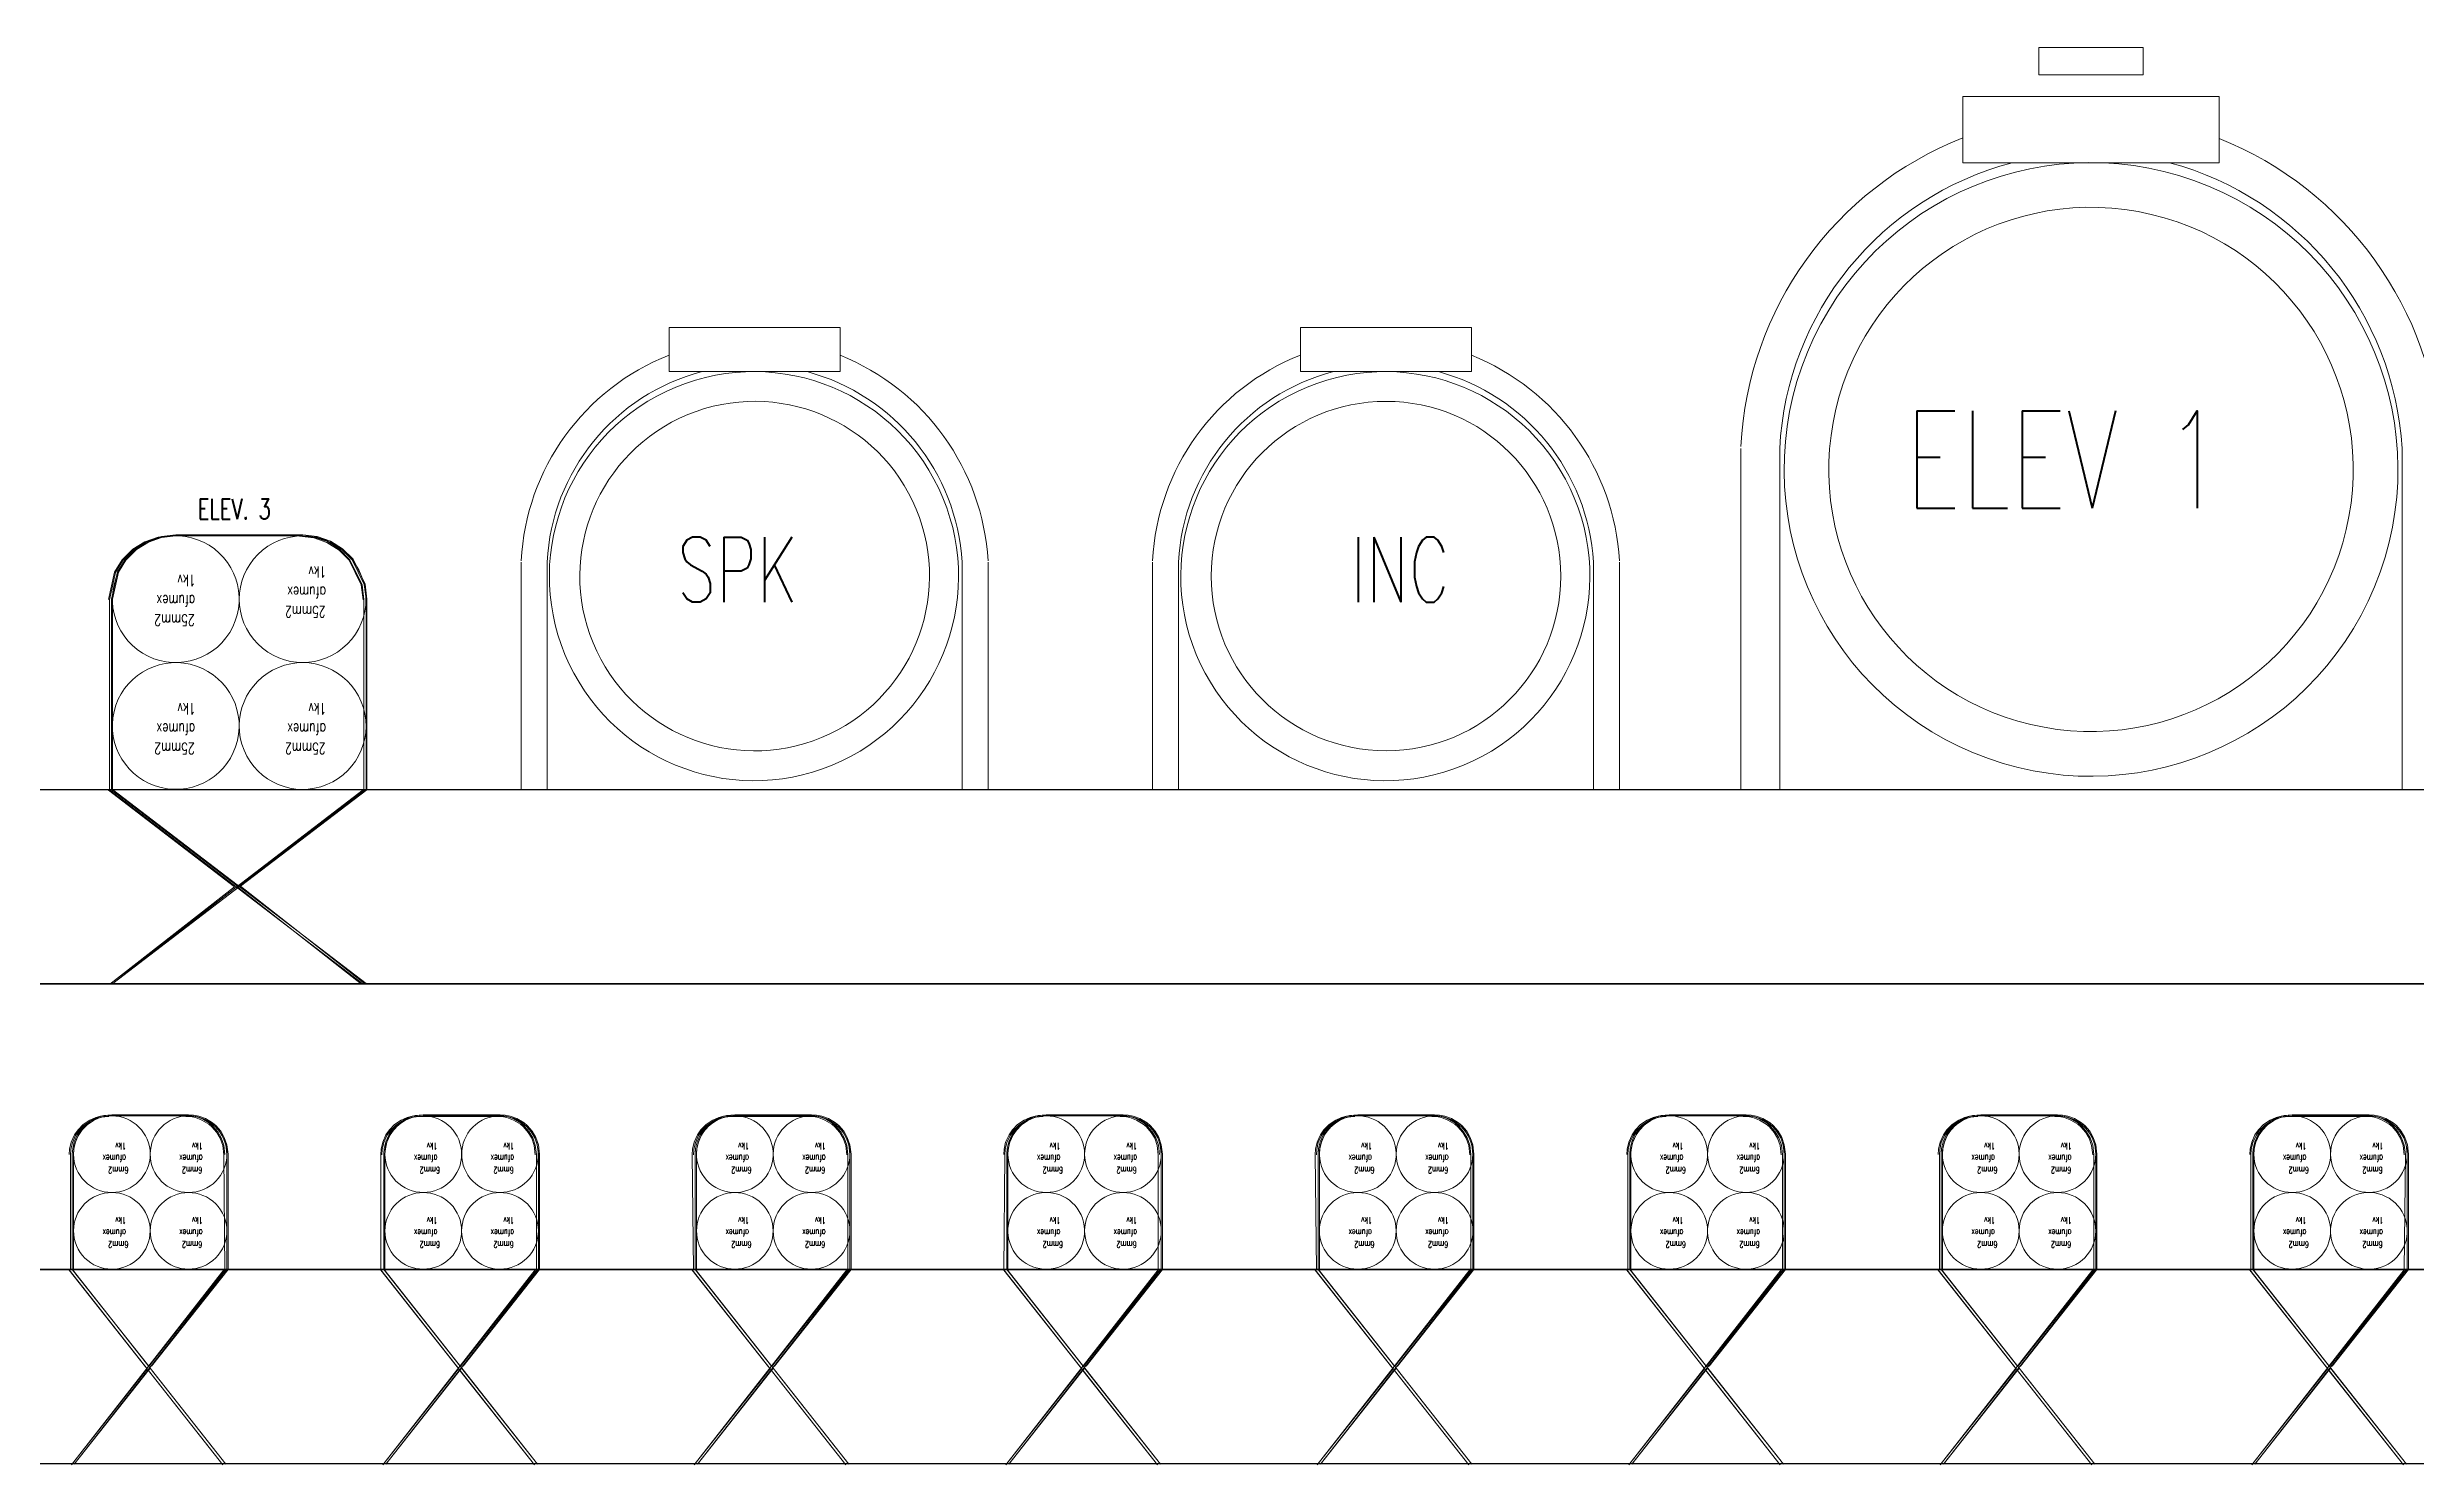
# Model space of a CAD drawing. Extents: x -14.2 to 52.3, y 2.5 to 90.9.
# Drawn here: x 12.1324 to 12.364, y 17.8037 to 17.9424 of the extents above; entities that cross this region are included whole.
import ezdxf

# ---------------------------------------------------------------- set-up
doc = ezdxf.new("R2010")
doc.units = 0
doc.layers.add('limpo_PINI-PSG-PE-0102-LAZ-R00$0$0-1', color=7, linetype='Continuous', lineweight=5)
doc.layers.add('limpo_PINI-PSG-PE-0102-LAZ-R00$0$PNIN-HID-PL-0009-LAZ-R00_dwg', color=8, linetype='Continuous', lineweight=5)
doc.layers.add('limpo_PINI-PSG-PE-0102-LAZ-R00$0$0-8', color=7, linetype='Continuous', lineweight=5, true_color=0x999999)
doc.layers.add('limpo_PINI-PSG-PE-0102-LAZ-R00$0$XR_ARQT', color=7, linetype='Continuous')
doc.layers.add('XR_ARQT', color=7, linetype='Continuous')
doc.styles.add('limpo_PINI-PSG-PE-0102-LAZ-R00$0$RomanS_3', font='romans__.ttf', dxfattribs={"width": 0.7, "height": 0.006347})
doc.styles.add('limpo_PINI-PSG-PE-0102-LAZ-R00$0$RomanS_4', font='romans__.ttf', dxfattribs={"width": 0.7, "height": 0.00952})
doc.styles.add('limpo_PINI-PSG-PE-0102-LAZ-R00$0$RomanS_5', font='romans__.ttf', dxfattribs={"width": 0.7, "height": 0.000663717})
doc.styles.add('limpo_PINI-PSG-PE-0102-LAZ-R00$0$RomanS_6', font='romans__.ttf', dxfattribs={"width": 0.7, "height": 0.002})
doc.styles.add('limpo_PINI-PSG-PE-0102-LAZ-R00$0$RomanS_8', font='romans__.ttf', dxfattribs={"width": 0.7, "height": 0.001097})

# ---------------------------------------------------------------- blocks, each defined once
blk = doc.blocks.new('limpo_PINI-PSG-PE-0102-LAZ-R00$0$LAZ GERAL - PNE_dwg-25011385-009 - PRE - PAV_ LAZER - GERAL')
at = {"layer": 'limpo_PINI-PSG-PE-0102-LAZ-R00$0$0-8'}
for p, q in [((-9.32921, -6.92731), (-9.32921, -6.96066)), ((-9.3254, -6.92731), (-9.3254, -6.96066)), ((-9.26455, -6.92731), (-9.26455, -6.96066)), ((-9.44845, -6.93843), (-9.44845, -6.96066)), ((-9.44591, -6.93843), (-9.44591, -6.96066)), ((-9.40534, -6.93843), (-9.40534, -6.96066)), ((-9.4028, -6.93843), (-9.4028, -6.96066)), ((-9.38673, -6.93843), (-9.38673, -6.96066)), ((-9.38419, -6.93843), (-9.38419, -6.96066)), ((-9.34361, -6.93843), (-9.34361, -6.96066)), ((-9.34108, -6.93843), (-9.34108, -6.96066)), ((-8.78, -6.96066), (-9.8293, -6.96066)), ((-8.78, -7.00759), (-9.8293, -7.00759))]:
    blk.add_line(p, q, dxfattribs=at)
at = {"layer": 'limpo_PINI-PSG-PE-0102-LAZ-R00$0$0-8', "flags": 128}
for points in [[(-9.30009, -6.89078), (-9.28986, -6.89078), (-9.28986, -6.88809), (-9.30009, -6.88809)], [(-9.43398, -6.91549), (-9.41728, -6.91549), (-9.41728, -6.9198), (-9.43398, -6.9198)], [(-9.37225, -6.91549), (-9.35555, -6.91549), (-9.35555, -6.9198), (-9.37225, -6.9198)]]:
    blk.add_lwpolyline(points, close=True, dxfattribs=at)
for points in [[(-9.3075, -6.89291), (-9.28245, -6.89291), (-9.28245, -6.89937), (-9.3075, -6.89937), (-9.3075, -6.89291)], [(-9.46377, -6.97966), (-9.47591, -6.97014), (-9.46354, -6.9607), (-9.46354, -6.94205), (-9.46371, -6.9406), (-9.4649, -6.93815), (-9.46592, -6.93713), (-9.46711, -6.93639), (-9.46842, -6.93593), (-9.46982, -6.93577), (-9.48223, -6.93577), (-9.48364, -6.93593), (-9.48495, -6.93639), (-9.48612, -6.93712), (-9.48717, -6.93817), (-9.48792, -6.93938), (-9.48851, -6.94205), (-9.48851, -6.9607), (-9.47619, -6.97014), (-9.48838, -6.97966), (-9.46363, -6.96066), (-9.46363, -6.94206), (-9.4638, -6.94062), (-9.46497, -6.9382), (-9.46598, -6.9372), (-9.46715, -6.93647), (-9.46844, -6.93601), (-9.46983, -6.93586), (-9.48223, -6.93586), (-9.48363, -6.93602), (-9.48491, -6.93647), (-9.48607, -6.93719), (-9.4871, -6.93823), (-9.48784, -6.93942), (-9.48843, -6.94206), (-9.48843, -6.96066), (-9.46363, -6.97966)], [(-9.8293, -6.96066), (-9.8293, -6.97966), (-8.78, -6.97966)], [(-9.51351, -6.9592), (-9.51351, -6.96066), (-9.48851, -6.96066), (-9.48851, -6.96009)], [(-9.49223, -7.00759), (-9.49223, -7.00384), (-9.49223, -6.99634), (-9.4922, -6.99582), (-9.49205, -6.99516), (-9.49173, -6.99446), (-9.49141, -6.99399), (-9.49091, -6.99348), (-9.49028, -6.99305), (-9.48972, -6.9928), (-9.48926, -6.99267), (-9.48848, -6.99259), (-9.48098, -6.99259), (-9.4805, -6.99262), (-9.48002, -6.99272), (-9.47938, -6.99295), (-9.4787, -6.99337), (-9.47839, -6.99363), (-9.47793, -6.99417), (-9.47759, -6.99475), (-9.47734, -6.99544), (-9.47723, -6.99634), (-9.47723, -7.00384), (-9.47723, -7.00759), (-9.49215, -7.02666), (-9.48473, -7.01727), (-9.47732, -7.02666), (-9.49235, -7.00759), (-9.50758, -7.00759)], [(-9.48459, -7.01709), (-9.47712, -7.00763), (-9.47712, -7.00384), (-9.47712, -6.99633), (-9.47723, -6.99542), (-9.47749, -6.9947), (-9.47783, -6.9941), (-9.47831, -6.99355), (-9.47863, -6.99328), (-9.47933, -6.99285), (-9.47999, -6.99261), (-9.48049, -6.99251), (-9.48098, -6.99248), (-9.48849, -6.99248), (-9.48928, -6.99256), (-9.48976, -6.99269), (-9.49034, -6.99295), (-9.49099, -6.99339), (-9.4915, -6.99392), (-9.49183, -6.99441), (-9.49215, -6.99513), (-9.49231, -6.9958), (-9.49235, -6.99633), (-9.49235, -7.00384), (-9.49235, -7.00763), (-9.48488, -7.01709)], [(-9.46178, -7.00759), (-9.46178, -7.00384), (-9.46178, -6.99634), (-9.46174, -6.99582), (-9.46159, -6.99516), (-9.46128, -6.99446), (-9.46095, -6.99399), (-9.46046, -6.99348), (-9.45983, -6.99305), (-9.45927, -6.9928), (-9.4588, -6.99267), (-9.45803, -6.99259), (-9.45053, -6.99259), (-9.45005, -6.99262), (-9.44956, -6.99272), (-9.44892, -6.99295), (-9.44824, -6.99337), (-9.44794, -6.99363), (-9.44747, -6.99417), (-9.44713, -6.99475), (-9.44689, -6.99544), (-9.44678, -6.99634), (-9.44678, -7.00384), (-9.44678, -7.00759), (-9.46169, -7.02666), (-9.45428, -7.01727), (-9.44687, -7.02666), (-9.46189, -7.00759), (-9.47712, -7.00759), (-9.47712, -7.00709)], [(-9.45413, -7.01709), (-9.44667, -7.00763), (-9.44667, -7.00384), (-9.44667, -6.99633), (-9.44678, -6.99542), (-9.44703, -6.9947), (-9.44738, -6.9941), (-9.44786, -6.99355), (-9.44817, -6.99328), (-9.44887, -6.99285), (-9.44953, -6.99261), (-9.45003, -6.99251), (-9.45053, -6.99248), (-9.45804, -6.99248), (-9.45883, -6.99256), (-9.4593, -6.99269), (-9.45988, -6.99295), (-9.46053, -6.99339), (-9.46104, -6.99392), (-9.46138, -6.99441), (-9.4617, -6.99513), (-9.46186, -6.9958), (-9.46189, -6.99633), (-9.46189, -7.00384), (-9.46189, -7.00763), (-9.45442, -7.01709)], [(-9.43132, -7.00759), (-9.43132, -7.00384), (-9.43132, -6.99634), (-9.43129, -6.99582), (-9.43113, -6.99516), (-9.43082, -6.99446), (-9.4305, -6.99399), (-9.43, -6.99348), (-9.42937, -6.99305), (-9.42881, -6.9928), (-9.42835, -6.99267), (-9.42757, -6.99259), (-9.42007, -6.99259), (-9.41959, -6.99262), (-9.41911, -6.99272), (-9.41847, -6.99295), (-9.41779, -6.99337), (-9.41748, -6.99363), (-9.41701, -6.99417), (-9.41668, -6.99475), (-9.41643, -6.99544), (-9.41632, -6.99634), (-9.41632, -7.00384), (-9.41632, -7.00759), (-9.43123, -7.02666), (-9.42382, -7.01727), (-9.41641, -7.02666), (-9.43144, -7.00759), (-9.44667, -7.00759), (-9.44667, -7.00709)], [(-9.42368, -7.01709), (-9.41621, -7.00763), (-9.41621, -7.00384), (-9.41621, -6.99633), (-9.41632, -6.99542), (-9.41658, -6.9947), (-9.41692, -6.9941), (-9.4174, -6.99355), (-9.41772, -6.99328), (-9.41842, -6.99285), (-9.41907, -6.99261), (-9.41958, -6.99251), (-9.42007, -6.99248), (-9.42758, -6.99248), (-9.42837, -6.99256), (-9.42885, -6.99269), (-9.42943, -6.99295), (-9.43008, -6.99339), (-9.43059, -6.99392), (-9.43092, -6.99441), (-9.43124, -6.99513), (-9.4314, -6.9958), (-9.43144, -6.99633), (-9.43144, -7.00384), (-9.43144, -7.00763), (-9.42397, -7.01709)], [(-9.40087, -7.00759), (-9.40087, -7.00384), (-9.40087, -6.99634), (-9.40083, -6.99582), (-9.40068, -6.99516), (-9.40037, -6.99446), (-9.40004, -6.99399), (-9.39955, -6.99348), (-9.39892, -6.99305), (-9.39835, -6.9928), (-9.39789, -6.99267), (-9.39712, -6.99259), (-9.38962, -6.99259), (-9.38914, -6.99262), (-9.38865, -6.99272), (-9.38801, -6.99295), (-9.38733, -6.99337), (-9.38703, -6.99363), (-9.38656, -6.99417), (-9.38622, -6.99475), (-9.38598, -6.99544), (-9.38587, -6.99634), (-9.38587, -7.00384), (-9.38587, -7.00759), (-9.40078, -7.02666), (-9.39337, -7.01727), (-9.38596, -7.02666), (-9.40098, -7.00759), (-9.41621, -7.00759), (-9.41621, -7.00709)], [(-9.39322, -7.01709), (-9.38576, -7.00763), (-9.38576, -7.00384), (-9.38576, -6.99633), (-9.38587, -6.99542), (-9.38612, -6.9947), (-9.38647, -6.9941), (-9.38695, -6.99355), (-9.38726, -6.99328), (-9.38796, -6.99285), (-9.38862, -6.99261), (-9.38912, -6.99251), (-9.38961, -6.99248), (-9.39712, -6.99248), (-9.39791, -6.99256), (-9.39839, -6.99269), (-9.39897, -6.99295), (-9.39962, -6.99339), (-9.40013, -6.99392), (-9.40047, -6.99441), (-9.40079, -6.99513), (-9.40095, -6.9958), (-9.40098, -6.99633), (-9.40098, -7.00384), (-9.40098, -7.00763), (-9.39351, -7.01709)], [(-9.37041, -7.00759), (-9.37041, -7.00384), (-9.37041, -6.99634), (-9.37038, -6.99582), (-9.37022, -6.99516), (-9.36991, -6.99446), (-9.36959, -6.99399), (-9.36909, -6.99348), (-9.36846, -6.99305), (-9.3679, -6.9928), (-9.36744, -6.99267), (-9.36666, -6.99259), (-9.35916, -6.99259), (-9.35868, -6.99262), (-9.35819, -6.99272), (-9.35756, -6.99295), (-9.35688, -6.99337), (-9.35657, -6.99363), (-9.3561, -6.99417), (-9.35577, -6.99475), (-9.35552, -6.99544), (-9.35541, -6.99634), (-9.35541, -7.00384), (-9.35541, -7.00759), (-9.37032, -7.02666), (-9.36291, -7.01727), (-9.3555, -7.02666), (-9.37053, -7.00759), (-9.38576, -7.00759), (-9.38576, -7.00709)], [(-9.36277, -7.01709), (-9.3553, -7.00763), (-9.3553, -7.00384), (-9.3553, -6.99633), (-9.35541, -6.99542), (-9.35567, -6.9947), (-9.35601, -6.9941), (-9.35649, -6.99355), (-9.35681, -6.99328), (-9.35751, -6.99285), (-9.35816, -6.99261), (-9.35867, -6.99251), (-9.35916, -6.99248), (-9.36667, -6.99248), (-9.36746, -6.99256), (-9.36794, -6.99269), (-9.36852, -6.99295), (-9.36916, -6.99339), (-9.36967, -6.99392), (-9.37001, -6.99441), (-9.37033, -6.99513), (-9.37049, -6.9958), (-9.37053, -6.99633), (-9.37053, -7.00384), (-9.37053, -7.00763), (-9.36306, -7.01709)], [(-9.33996, -7.00759), (-9.33996, -7.00384), (-9.33996, -6.99634), (-9.33992, -6.99582), (-9.33977, -6.99516), (-9.33946, -6.99446), (-9.33913, -6.99399), (-9.33864, -6.99348), (-9.33801, -6.99305), (-9.33744, -6.9928), (-9.33698, -6.99267), (-9.33621, -6.99259), (-9.32871, -6.99259), (-9.32823, -6.99262), (-9.32774, -6.99272), (-9.3271, -6.99295), (-9.32642, -6.99337), (-9.32612, -6.99363), (-9.32565, -6.99417), (-9.32531, -6.99475), (-9.32507, -6.99544), (-9.32496, -6.99634), (-9.32496, -7.00384), (-9.32496, -7.00759), (-9.33987, -7.02666), (-9.33246, -7.01727), (-9.32505, -7.02666), (-9.34007, -7.00759), (-9.3553, -7.00759), (-9.3553, -7.00709)], [(-9.33231, -7.01709), (-9.32484, -7.00763), (-9.32484, -7.00384), (-9.32484, -6.99633), (-9.32496, -6.99542), (-9.32521, -6.9947), (-9.32556, -6.9941), (-9.32604, -6.99355), (-9.32635, -6.99328), (-9.32705, -6.99285), (-9.32771, -6.99261), (-9.32821, -6.99251), (-9.3287, -6.99248), (-9.33621, -6.99248), (-9.337, -6.99256), (-9.33748, -6.99269), (-9.33806, -6.99295), (-9.33871, -6.99339), (-9.33922, -6.99392), (-9.33956, -6.99441), (-9.33988, -6.99513), (-9.34003, -6.9958), (-9.34007, -6.99633), (-9.34007, -7.00384), (-9.34007, -7.00763), (-9.3326, -7.01709)], [(-9.3095, -7.00759), (-9.3095, -7.00384), (-9.3095, -6.99634), (-9.30947, -6.99582), (-9.30931, -6.99516), (-9.309, -6.99446), (-9.30868, -6.99399), (-9.30818, -6.99348), (-9.30755, -6.99305), (-9.30699, -6.9928), (-9.30653, -6.99267), (-9.30575, -6.99259), (-9.29825, -6.99259), (-9.29777, -6.99262), (-9.29728, -6.99272), (-9.29665, -6.99295), (-9.29596, -6.99337), (-9.29566, -6.99363), (-9.29519, -6.99417), (-9.29486, -6.99475), (-9.29461, -6.99544), (-9.2945, -6.99634), (-9.2945, -7.00384), (-9.2945, -7.00759), (-9.30941, -7.02666), (-9.302, -7.01727), (-9.29459, -7.02666), (-9.30962, -7.00759), (-9.32484, -7.00759), (-9.32484, -7.00709)], [(-9.30186, -7.01709), (-9.29439, -7.00763), (-9.29439, -7.00384), (-9.29439, -6.99633), (-9.2945, -6.99542), (-9.29475, -6.9947), (-9.2951, -6.9941), (-9.29558, -6.99355), (-9.2959, -6.99328), (-9.2966, -6.99285), (-9.29725, -6.99261), (-9.29776, -6.99251), (-9.29825, -6.99248), (-9.30576, -6.99248), (-9.30655, -6.99256), (-9.30703, -6.99269), (-9.30761, -6.99295), (-9.30825, -6.99339), (-9.30876, -6.99392), (-9.3091, -6.99441), (-9.30942, -6.99513), (-9.30958, -6.9958), (-9.30962, -6.99633), (-9.30962, -7.00384), (-9.30962, -7.00763), (-9.30215, -7.01709)], [(-9.27905, -7.00759), (-9.27905, -7.00384), (-9.27905, -6.99634), (-9.27901, -6.99582), (-9.27886, -6.99516), (-9.27854, -6.99446), (-9.27822, -6.99399), (-9.27772, -6.99348), (-9.2771, -6.99305), (-9.27653, -6.9928), (-9.27607, -6.99267), (-9.2753, -6.99259), (-9.2678, -6.99259), (-9.26732, -6.99262), (-9.26683, -6.99272), (-9.26619, -6.99295), (-9.26551, -6.99337), (-9.26521, -6.99363), (-9.26474, -6.99417), (-9.2644, -6.99475), (-9.26416, -6.99544), (-9.26405, -6.99634), (-9.26405, -7.00384), (-9.26405, -7.00759), (-9.27896, -7.02666), (-9.27155, -7.01727), (-9.26414, -7.02666), (-9.27916, -7.00759), (-9.29439, -7.00759), (-9.29439, -7.00709)], [(-9.2714, -7.01709), (-9.26393, -7.00763), (-9.26393, -7.00384), (-9.26393, -6.99633), (-9.26404, -6.99542), (-9.2643, -6.9947), (-9.26465, -6.9941), (-9.26512, -6.99355), (-9.26544, -6.99328), (-9.26614, -6.99285), (-9.2668, -6.99261), (-9.2673, -6.99251), (-9.26779, -6.99248), (-9.2753, -6.99248), (-9.27609, -6.99256), (-9.27657, -6.99269), (-9.27715, -6.99295), (-9.2778, -6.99339), (-9.27831, -6.99392), (-9.27864, -6.99441), (-9.27897, -6.99513), (-9.27912, -6.9958), (-9.27916, -6.99633), (-9.27916, -7.00384), (-9.27916, -7.00763), (-9.27169, -7.01709)], [(-9.24871, -7.00759), (-9.26393, -7.00759), (-9.26393, -7.00709)], [(-9.8293, -7.00759), (-9.8293, -7.02659), (-8.78, -7.02659)]]:
    blk.add_lwpolyline(points, dxfattribs=at)
at = {"layer": 'limpo_PINI-PSG-PE-0102-LAZ-R00$0$0-8'}
for centre in [(-9.35916, -7.00384), (-9.33621, -7.00384)]:
    blk.add_circle(centre, 0.00375, dxfattribs=at)
for centre, major_axis, ratio in [((-9.29497, -6.92937), (0.01148, 0.02772), 1), ((-9.29497, -6.92937), (0.00589, 0.02495), 1), ((-9.4257, -6.93981), (-0.00765, 0.01848), 1), ((-9.36397, -6.93981), (0.01848, 0.00765), 1), ((-9.42563, -6.9398), (0.01579, 0.00654), 1), ((-9.3639, -6.9398), (0.01709, 0), 1), ((-9.48223, -6.94206), (-0.00527, 0.00326), 1), ((-9.46983, -6.94206), (0.00438, 0.00438), 1), ((-9.48223, -6.95446), (-0.00603, 0.00142), 0.999999), ((-9.46983, -6.95446), (0.00573, 0.00237), 1), ((-9.48848, -6.99634), (0.00375, 0), 1), ((-9.48098, -6.99634), (0.00373, 0.00037), 0.999998), ((-9.45803, -6.99634), (-0.00346, 0.00144), 1), ((-9.45053, -6.99634), (0.00265, 0.00265), 1), ((-9.42757, -6.99634), (0.00319, 0.00197), 0.999999), ((-9.42007, -6.99634), (0.00375, 0), 1), ((-9.39712, -6.99634), (0, 0.00375), 0.999999), ((-9.38962, -6.99634), (0.00144, 0.00346), 0.999999), ((-9.36666, -6.99634), (0.00356, 0.00119), 0.999998), ((-9.35916, -6.99634), (0.00346, 0.00144), 1), ((-9.33621, -6.99634), (-0.00319, 0.00197), 0.999999), ((-9.32871, -6.99634), (0.00144, 0.00346), 1), ((-9.30575, -6.99634), (0.00375, 0), 0.999999), ((-9.29825, -6.99634), (-0.00346, 0.00144), 0.999999), ((-9.2753, -6.99634), (0.00375, 0), 0.999999), ((-9.2678, -6.99634), (-0.00346, 0.00144), 0.999999), ((-9.48848, -7.00384), (0.00346, 0.00144), 0.999999), ((-9.48098, -7.00384), (-0.00265, 0.00265), 1), ((-9.45803, -7.00384), (-0.00265, 0.00265), 1), ((-9.45053, -7.00384), (0.00144, 0.00346), 1), ((-9.42757, -7.00384), (0.00265, 0.00265), 0.999999), ((-9.42007, -7.00384), (0.00375, 0), 1), ((-9.39712, -7.00384), (-0.00086, 0.00365), 0.999999), ((-9.38962, -7.00384), (0.00346, 0.00144), 1), ((-9.36666, -7.00384), (0, 0.00375), 1), ((-9.32871, -7.00384), (0.00197, 0.00319), 0.999999), ((-9.30575, -7.00384), (0, 0.00375), 1), ((-9.29825, -7.00384), (0.00346, 0.00144), 1), ((-9.2753, -7.00384), (-0.00265, 0.00265), 1), ((-9.2678, -7.00384), (0.00197, 0.00319), 0.999999)]:
    blk.add_ellipse(centre, major_axis=major_axis, ratio=ratio, dxfattribs=at)
for centre, major_axis, start_param, end_param in [((-9.29498, -6.92885), (-0.01394, 0.03131), 6.238426, 7.384725), ((-9.29536, -6.92917), (-0.01421, 0.03163), 4.34917, 5.479343), ((-9.29498, -6.92885), (-0.02411, 0.01862), 5.625505, 6.890502), ((-9.29536, -6.92916), (0.02116, 0.02247), 5.527689, 6.773907), ((-9.42563, -6.93945), (0.02245, 0.00425), 1.757862, 2.90416), ((-9.42589, -6.93966), (-0.01682, 0.01586), 3.956469, 5.086642), ((-9.3639, -6.93945), (0.00467, 0.02237), 0.579761, 1.72606), ((-9.36416, -6.93966), (-0.01407, 0.01835), 4.117345, 5.247518), ((-9.42563, -6.93945), (0.01429, 0.01444), 1.035602, 2.300598), ((-9.42588, -6.93966), (0.0202, 0.0039), 6.152214, 7.398431), ((-9.3639, -6.93945), (0.02015, 0.00259), 1.698513, 2.963509), ((-9.36416, -6.93966), (-0.01986, 0.00537), 3.465496, 4.711714)]:
    blk.add_ellipse(centre, major_axis=major_axis, ratio=1, start_param=start_param, end_param=end_param, dxfattribs=at)
at = {"layer": 'limpo_PINI-PSG-PE-0102-LAZ-R00$0$0-1', "attachment_point": 1, "line_spacing_factor": 0.983083}
for s, insert, char_height, width, style in [('ELEV 1', (-9.31314, -6.92365), 0.00952, 0.0430567, 'limpo_PINI-PSG-PE-0102-LAZ-R00$0$RomanS_4'), ('ELEV. 3', (-9.48008, -6.93224), 0.002, 0.0098741, 'limpo_PINI-PSG-PE-0102-LAZ-R00$0$RomanS_6'), ('SPK', (-9.43323, -6.93599), 0.006347, 0.0160157, 'limpo_PINI-PSG-PE-0102-LAZ-R00$0$RomanS_3'), ('INC', (-9.36739, -6.93599), 0.006347, 0.0140041, 'limpo_PINI-PSG-PE-0102-LAZ-R00$0$RomanS_3')]:
    blk.add_mtext(s, dxfattribs=dict(at, insert=insert, char_height=char_height, width=width, style=style))
at = {"layer": 'limpo_PINI-PSG-PE-0102-LAZ-R00$0$0-1', "attachment_point": 1, "rotation": 180, "line_spacing_factor": 0.983083}
for s, insert, char_height, width, style in [('1kv', (-9.48031, -6.94077), 0.001097, 0.002341, 'limpo_PINI-PSG-PE-0102-LAZ-R00$0$RomanS_8'), ('1kv', (-9.46752, -6.93995), 0.001097, 0.002341, 'limpo_PINI-PSG-PE-0102-LAZ-R00$0$RomanS_8'), ('afumex', (-9.48032, -6.94277), 0.001097, 0.0050431, 'limpo_PINI-PSG-PE-0102-LAZ-R00$0$RomanS_8'), ('afumex', (-9.46754, -6.94195), 0.001097, 0.0050431, 'limpo_PINI-PSG-PE-0102-LAZ-R00$0$RomanS_8'), ('25mm2', (-9.48038, -6.94466), 0.001097, 0.0052705, 'limpo_PINI-PSG-PE-0102-LAZ-R00$0$RomanS_8'), ('25mm2', (-9.46759, -6.94384), 0.001097, 0.0052705, 'limpo_PINI-PSG-PE-0102-LAZ-R00$0$RomanS_8'), ('1kv', (-9.48031, -6.95333), 0.001097, 0.002341, 'limpo_PINI-PSG-PE-0102-LAZ-R00$0$RomanS_8'), ('1kv', (-9.46752, -6.95333), 0.001097, 0.002341, 'limpo_PINI-PSG-PE-0102-LAZ-R00$0$RomanS_8'), ('25mm2', (-9.48038, -6.95722), 0.001097, 0.0052705, 'limpo_PINI-PSG-PE-0102-LAZ-R00$0$RomanS_8'), ('afumex', (-9.48032, -6.95533), 0.001097, 0.0050431, 'limpo_PINI-PSG-PE-0102-LAZ-R00$0$RomanS_8'), ('25mm2', (-9.46759, -6.95722), 0.001097, 0.0052705, 'limpo_PINI-PSG-PE-0102-LAZ-R00$0$RomanS_8'), ('afumex', (-9.46754, -6.95533), 0.001097, 0.0050431, 'limpo_PINI-PSG-PE-0102-LAZ-R00$0$RomanS_8'), ('1kv', (-9.48709, -6.99588), 0.000664, 0.0014159, 'limpo_PINI-PSG-PE-0102-LAZ-R00$0$RomanS_5'), ('1kv', (-9.47959, -6.99588), 0.000664, 0.0014159, 'limpo_PINI-PSG-PE-0102-LAZ-R00$0$RomanS_5'), ('1kv', (-9.45664, -6.99588), 0.000664, 0.0014159, 'limpo_PINI-PSG-PE-0102-LAZ-R00$0$RomanS_5'), ('1kv', (-9.44914, -6.99588), 0.000664, 0.0014159, 'limpo_PINI-PSG-PE-0102-LAZ-R00$0$RomanS_5'), ('1kv', (-9.42618, -6.99588), 0.000664, 0.0014159, 'limpo_PINI-PSG-PE-0102-LAZ-R00$0$RomanS_5'), ('1kv', (-9.41868, -6.99588), 0.000664, 0.0014159, 'limpo_PINI-PSG-PE-0102-LAZ-R00$0$RomanS_5'), ('1kv', (-9.39573, -6.99588), 0.000664, 0.0014159, 'limpo_PINI-PSG-PE-0102-LAZ-R00$0$RomanS_5'), ('1kv', (-9.38823, -6.99588), 0.000664, 0.0014159, 'limpo_PINI-PSG-PE-0102-LAZ-R00$0$RomanS_5'), ('1kv', (-9.36527, -6.99588), 0.000664, 0.0014159, 'limpo_PINI-PSG-PE-0102-LAZ-R00$0$RomanS_5'), ('1kv', (-9.35777, -6.99588), 0.000664, 0.0014159, 'limpo_PINI-PSG-PE-0102-LAZ-R00$0$RomanS_5'), ('1kv', (-9.33482, -6.99588), 0.000664, 0.0014159, 'limpo_PINI-PSG-PE-0102-LAZ-R00$0$RomanS_5'), ('1kv', (-9.32732, -6.99588), 0.000664, 0.0014159, 'limpo_PINI-PSG-PE-0102-LAZ-R00$0$RomanS_5'), ('1kv', (-9.30436, -6.99588), 0.000664, 0.0014159, 'limpo_PINI-PSG-PE-0102-LAZ-R00$0$RomanS_5'), ('1kv', (-9.29686, -6.99588), 0.000664, 0.0014159, 'limpo_PINI-PSG-PE-0102-LAZ-R00$0$RomanS_5'), ('1kv', (-9.2739, -6.99588), 0.000664, 0.0014159, 'limpo_PINI-PSG-PE-0102-LAZ-R00$0$RomanS_5'), ('1kv', (-9.2664, -6.99588), 0.000664, 0.0014159, 'limpo_PINI-PSG-PE-0102-LAZ-R00$0$RomanS_5'), ('afumex', (-9.4871, -6.99708), 0.000664, 0.0030503, 'limpo_PINI-PSG-PE-0102-LAZ-R00$0$RomanS_5'), ('6mm2', (-9.48685, -6.99823), 0.000664, 0.0026538, 'limpo_PINI-PSG-PE-0102-LAZ-R00$0$RomanS_5'), ('afumex', (-9.4796, -6.99708), 0.000664, 0.0030503, 'limpo_PINI-PSG-PE-0102-LAZ-R00$0$RomanS_5'), ('6mm2', (-9.47964, -6.99823), 0.000664, 0.0026538, 'limpo_PINI-PSG-PE-0102-LAZ-R00$0$RomanS_5'), ('afumex', (-9.45665, -6.99708), 0.000664, 0.0030503, 'limpo_PINI-PSG-PE-0102-LAZ-R00$0$RomanS_5'), ('6mm2', (-9.45639, -6.99823), 0.000664, 0.0026538, 'limpo_PINI-PSG-PE-0102-LAZ-R00$0$RomanS_5'), ('afumex', (-9.44915, -6.99708), 0.000664, 0.0030503, 'limpo_PINI-PSG-PE-0102-LAZ-R00$0$RomanS_5'), ('6mm2', (-9.44918, -6.99823), 0.000664, 0.0026538, 'limpo_PINI-PSG-PE-0102-LAZ-R00$0$RomanS_5'), ('afumex', (-9.42619, -6.99708), 0.000664, 0.0030503, 'limpo_PINI-PSG-PE-0102-LAZ-R00$0$RomanS_5'), ('6mm2', (-9.42593, -6.99823), 0.000664, 0.0026538, 'limpo_PINI-PSG-PE-0102-LAZ-R00$0$RomanS_5'), ('afumex', (-9.41869, -6.99708), 0.000664, 0.0030503, 'limpo_PINI-PSG-PE-0102-LAZ-R00$0$RomanS_5'), ('6mm2', (-9.41872, -6.99823), 0.000664, 0.0026538, 'limpo_PINI-PSG-PE-0102-LAZ-R00$0$RomanS_5'), ('afumex', (-9.39574, -6.99708), 0.000664, 0.0030503, 'limpo_PINI-PSG-PE-0102-LAZ-R00$0$RomanS_5'), ('6mm2', (-9.39548, -6.99823), 0.000664, 0.0026538, 'limpo_PINI-PSG-PE-0102-LAZ-R00$0$RomanS_5'), ('afumex', (-9.38824, -6.99708), 0.000664, 0.0030503, 'limpo_PINI-PSG-PE-0102-LAZ-R00$0$RomanS_5'), ('6mm2', (-9.38827, -6.99823), 0.000664, 0.0026538, 'limpo_PINI-PSG-PE-0102-LAZ-R00$0$RomanS_5'), ('afumex', (-9.36528, -6.99708), 0.000664, 0.0030503, 'limpo_PINI-PSG-PE-0102-LAZ-R00$0$RomanS_5'), ('6mm2', (-9.36502, -6.99823), 0.000664, 0.0026538, 'limpo_PINI-PSG-PE-0102-LAZ-R00$0$RomanS_5'), ('afumex', (-9.35778, -6.99708), 0.000664, 0.0030503, 'limpo_PINI-PSG-PE-0102-LAZ-R00$0$RomanS_5'), ('6mm2', (-9.35781, -6.99823), 0.000664, 0.0026538, 'limpo_PINI-PSG-PE-0102-LAZ-R00$0$RomanS_5'), ('afumex', (-9.33483, -6.99708), 0.000664, 0.0030503, 'limpo_PINI-PSG-PE-0102-LAZ-R00$0$RomanS_5'), ('6mm2', (-9.33457, -6.99823), 0.000664, 0.0026538, 'limpo_PINI-PSG-PE-0102-LAZ-R00$0$RomanS_5'), ('afumex', (-9.32733, -6.99708), 0.000664, 0.0030503, 'limpo_PINI-PSG-PE-0102-LAZ-R00$0$RomanS_5'), ('6mm2', (-9.32736, -6.99823), 0.000664, 0.0026538, 'limpo_PINI-PSG-PE-0102-LAZ-R00$0$RomanS_5'), ('afumex', (-9.30437, -6.99708), 0.000664, 0.0030503, 'limpo_PINI-PSG-PE-0102-LAZ-R00$0$RomanS_5'), ('6mm2', (-9.30411, -6.99823), 0.000664, 0.0026538, 'limpo_PINI-PSG-PE-0102-LAZ-R00$0$RomanS_5'), ('afumex', (-9.29687, -6.99708), 0.000664, 0.0030503, 'limpo_PINI-PSG-PE-0102-LAZ-R00$0$RomanS_5'), ('6mm2', (-9.2969, -6.99823), 0.000664, 0.0026538, 'limpo_PINI-PSG-PE-0102-LAZ-R00$0$RomanS_5'), ('afumex', (-9.27392, -6.99708), 0.000664, 0.0030503, 'limpo_PINI-PSG-PE-0102-LAZ-R00$0$RomanS_5'), ('6mm2', (-9.27366, -6.99823), 0.000664, 0.0026538, 'limpo_PINI-PSG-PE-0102-LAZ-R00$0$RomanS_5'), ('afumex', (-9.26642, -6.99708), 0.000664, 0.0030503, 'limpo_PINI-PSG-PE-0102-LAZ-R00$0$RomanS_5'), ('6mm2', (-9.26645, -6.99823), 0.000664, 0.0026538, 'limpo_PINI-PSG-PE-0102-LAZ-R00$0$RomanS_5'), ('1kv', (-9.48709, -7.00316), 0.000664, 0.0014159, 'limpo_PINI-PSG-PE-0102-LAZ-R00$0$RomanS_5'), ('1kv', (-9.47959, -7.00316), 0.000664, 0.0014159, 'limpo_PINI-PSG-PE-0102-LAZ-R00$0$RomanS_5'), ('1kv', (-9.45664, -7.00316), 0.000664, 0.0014159, 'limpo_PINI-PSG-PE-0102-LAZ-R00$0$RomanS_5'), ('1kv', (-9.44914, -7.00316), 0.000664, 0.0014159, 'limpo_PINI-PSG-PE-0102-LAZ-R00$0$RomanS_5'), ('1kv', (-9.42618, -7.00316), 0.000664, 0.0014159, 'limpo_PINI-PSG-PE-0102-LAZ-R00$0$RomanS_5'), ('1kv', (-9.41868, -7.00316), 0.000664, 0.0014159, 'limpo_PINI-PSG-PE-0102-LAZ-R00$0$RomanS_5'), ('1kv', (-9.39573, -7.00316), 0.000664, 0.0014159, 'limpo_PINI-PSG-PE-0102-LAZ-R00$0$RomanS_5'), ('1kv', (-9.38823, -7.00316), 0.000664, 0.0014159, 'limpo_PINI-PSG-PE-0102-LAZ-R00$0$RomanS_5'), ('1kv', (-9.36527, -7.00316), 0.000664, 0.0014159, 'limpo_PINI-PSG-PE-0102-LAZ-R00$0$RomanS_5'), ('1kv', (-9.35777, -7.00316), 0.000664, 0.0014159, 'limpo_PINI-PSG-PE-0102-LAZ-R00$0$RomanS_5'), ('1kv', (-9.33482, -7.00316), 0.000664, 0.0014159, 'limpo_PINI-PSG-PE-0102-LAZ-R00$0$RomanS_5'), ('1kv', (-9.32732, -7.00316), 0.000664, 0.0014159, 'limpo_PINI-PSG-PE-0102-LAZ-R00$0$RomanS_5'), ('1kv', (-9.30436, -7.00316), 0.000664, 0.0014159, 'limpo_PINI-PSG-PE-0102-LAZ-R00$0$RomanS_5'), ('1kv', (-9.29686, -7.00316), 0.000664, 0.0014159, 'limpo_PINI-PSG-PE-0102-LAZ-R00$0$RomanS_5'), ('1kv', (-9.2739, -7.00316), 0.000664, 0.0014159, 'limpo_PINI-PSG-PE-0102-LAZ-R00$0$RomanS_5'), ('1kv', (-9.2664, -7.00316), 0.000664, 0.0014159, 'limpo_PINI-PSG-PE-0102-LAZ-R00$0$RomanS_5'), ('afumex', (-9.4871, -7.00436), 0.000664, 0.0030503, 'limpo_PINI-PSG-PE-0102-LAZ-R00$0$RomanS_5'), ('6mm2', (-9.48685, -7.00551), 0.000664, 0.0026538, 'limpo_PINI-PSG-PE-0102-LAZ-R00$0$RomanS_5'), ('afumex', (-9.4796, -7.00436), 0.000664, 0.0030503, 'limpo_PINI-PSG-PE-0102-LAZ-R00$0$RomanS_5'), ('6mm2', (-9.47964, -7.00551), 0.000664, 0.0026538, 'limpo_PINI-PSG-PE-0102-LAZ-R00$0$RomanS_5'), ('afumex', (-9.45665, -7.00436), 0.000664, 0.0030503, 'limpo_PINI-PSG-PE-0102-LAZ-R00$0$RomanS_5'), ('6mm2', (-9.45639, -7.00551), 0.000664, 0.0026538, 'limpo_PINI-PSG-PE-0102-LAZ-R00$0$RomanS_5'), ('afumex', (-9.44915, -7.00436), 0.000664, 0.0030503, 'limpo_PINI-PSG-PE-0102-LAZ-R00$0$RomanS_5'), ('6mm2', (-9.44918, -7.00551), 0.000664, 0.0026538, 'limpo_PINI-PSG-PE-0102-LAZ-R00$0$RomanS_5'), ('afumex', (-9.42619, -7.00436), 0.000664, 0.0030503, 'limpo_PINI-PSG-PE-0102-LAZ-R00$0$RomanS_5'), ('6mm2', (-9.42593, -7.00551), 0.000664, 0.0026538, 'limpo_PINI-PSG-PE-0102-LAZ-R00$0$RomanS_5'), ('afumex', (-9.41869, -7.00436), 0.000664, 0.0030503, 'limpo_PINI-PSG-PE-0102-LAZ-R00$0$RomanS_5'), ('6mm2', (-9.41872, -7.00551), 0.000664, 0.0026538, 'limpo_PINI-PSG-PE-0102-LAZ-R00$0$RomanS_5'), ('afumex', (-9.39574, -7.00436), 0.000664, 0.0030503, 'limpo_PINI-PSG-PE-0102-LAZ-R00$0$RomanS_5'), ('6mm2', (-9.39548, -7.00551), 0.000664, 0.0026538, 'limpo_PINI-PSG-PE-0102-LAZ-R00$0$RomanS_5'), ('afumex', (-9.38824, -7.00436), 0.000664, 0.0030503, 'limpo_PINI-PSG-PE-0102-LAZ-R00$0$RomanS_5'), ('6mm2', (-9.38827, -7.00551), 0.000664, 0.0026538, 'limpo_PINI-PSG-PE-0102-LAZ-R00$0$RomanS_5'), ('afumex', (-9.36528, -7.00436), 0.000664, 0.0030503, 'limpo_PINI-PSG-PE-0102-LAZ-R00$0$RomanS_5'), ('6mm2', (-9.36502, -7.00551), 0.000664, 0.0026538, 'limpo_PINI-PSG-PE-0102-LAZ-R00$0$RomanS_5'), ('afumex', (-9.35778, -7.00436), 0.000664, 0.0030503, 'limpo_PINI-PSG-PE-0102-LAZ-R00$0$RomanS_5'), ('6mm2', (-9.35781, -7.00551), 0.000664, 0.0026538, 'limpo_PINI-PSG-PE-0102-LAZ-R00$0$RomanS_5'), ('afumex', (-9.33483, -7.00436), 0.000664, 0.0030503, 'limpo_PINI-PSG-PE-0102-LAZ-R00$0$RomanS_5'), ('6mm2', (-9.33457, -7.00551), 0.000664, 0.0026538, 'limpo_PINI-PSG-PE-0102-LAZ-R00$0$RomanS_5'), ('afumex', (-9.32733, -7.00436), 0.000664, 0.0030503, 'limpo_PINI-PSG-PE-0102-LAZ-R00$0$RomanS_5'), ('6mm2', (-9.32736, -7.00551), 0.000664, 0.0026538, 'limpo_PINI-PSG-PE-0102-LAZ-R00$0$RomanS_5'), ('afumex', (-9.30437, -7.00436), 0.000664, 0.0030503, 'limpo_PINI-PSG-PE-0102-LAZ-R00$0$RomanS_5'), ('6mm2', (-9.30411, -7.00551), 0.000664, 0.0026538, 'limpo_PINI-PSG-PE-0102-LAZ-R00$0$RomanS_5'), ('afumex', (-9.29687, -7.00436), 0.000664, 0.0030503, 'limpo_PINI-PSG-PE-0102-LAZ-R00$0$RomanS_5'), ('6mm2', (-9.2969, -7.00551), 0.000664, 0.0026538, 'limpo_PINI-PSG-PE-0102-LAZ-R00$0$RomanS_5'), ('afumex', (-9.27392, -7.00436), 0.000664, 0.0030503, 'limpo_PINI-PSG-PE-0102-LAZ-R00$0$RomanS_5'), ('6mm2', (-9.27366, -7.00551), 0.000664, 0.0026538, 'limpo_PINI-PSG-PE-0102-LAZ-R00$0$RomanS_5'), ('afumex', (-9.26642, -7.00436), 0.000664, 0.0030503, 'limpo_PINI-PSG-PE-0102-LAZ-R00$0$RomanS_5'), ('6mm2', (-9.26645, -7.00551), 0.000664, 0.0026538, 'limpo_PINI-PSG-PE-0102-LAZ-R00$0$RomanS_5')]:
    blk.add_mtext(s, dxfattribs=dict(at, insert=insert, char_height=char_height, width=width, style=style))
blk = doc.blocks.new('limpo_PINI-PSG-PE-0102-LAZ-R00$0$PNIN-HID-PL-0009-LAZ-R00_dwg-3604853-5PPE_008_LAZER__P_A_0_09_')
at = {"color": 9, "lineweight": 5}
for p, q in [((22479.55, 12095.41), (21430.24, 12095.41)), ((21430.24, 12076.41), (22479.55, 12076.41)), ((22479.55, 12048.48), (21430.24, 12048.48)), ((21767.19, 12048.44), (21774.66, 12038.98)), ((21828.1, 12048.44), (21835.57, 12038.98)), ((21866.32, 12038.98), (21873.79, 12048.44)), ((21889.01, 12048.44), (21896.48, 12038.98)), ((21919.47, 12048.44), (21926.94, 12038.98)), ((21949.93, 12048.44), (21957.39, 12038.98)), ((21980.38, 12048.44), (21987.85, 12038.98)), ((21988.14, 12038.98), (21995.61, 12048.44)), ((21430.24, 12029.48), (22479.55, 12029.48))]:
    blk.add_line(p, q, dxfattribs=at)
at = {"color": 9, "lineweight": 5, "flags": 128}
for points in [[(21795.77, 12076.41), (21783.64, 12085.93), (21796, 12095.37), (21796, 12114.02), (21795.83, 12115.48), (21794.64, 12117.92), (21793.62, 12118.94), (21792.43, 12119.69), (21791.12, 12120.14), (21789.72, 12120.3), (21777.31, 12120.3), (21775.9, 12120.14), (21774.59, 12119.68), (21773.42, 12118.95), (21772.37, 12117.9), (21771.62, 12116.69), (21771.03, 12114.02)], [(21777.32, 12120.21), (21775.92, 12120.05), (21774.63, 12119.6), (21773.47, 12118.88), (21772.44, 12117.84), (21771.71, 12116.66), (21771.12, 12114.01), (21771.12, 12095.41), (21795.92, 12076.41)], [(21795.92, 12114.01), (21795.75, 12115.45), (21794.57, 12117.87), (21793.57, 12118.87), (21792.39, 12119.61), (21791.1, 12120.06), (21789.72, 12120.21)], [(21771.03, 12095.37), (21783.35, 12085.93), (21771.16, 12076.41), (21795.92, 12095.41)], [(21782.42, 12059.74), (21782.31, 12060.66), (21782.05, 12061.37), (21781.71, 12061.97), (21781.23, 12062.52), (21780.91, 12062.8), (21780.21, 12063.22), (21779.56, 12063.47), (21779.05, 12063.56), (21778.56, 12063.6), (21771.05, 12063.6), (21770.26, 12063.51), (21769.78, 12063.38), (21769.2, 12063.12), (21768.56, 12062.68), (21768.05, 12062.15), (21767.71, 12061.66), (21767.39, 12060.95), (21767.23, 12060.27), (21767.19, 12059.74)], [(21767.31, 12048.48), (21767.31, 12059.73), (21767.34, 12060.25), (21767.5, 12060.91), (21767.81, 12061.61), (21768.13, 12062.08), (21768.63, 12062.59), (21769.26, 12063.02), (21769.82, 12063.27), (21770.28, 12063.4), (21771.06, 12063.48)], [(21774.95, 12038.98), (21782.42, 12048.44), (21782.31, 12059.73), (21782.2, 12060.63), (21781.95, 12061.33), (21781.62, 12061.9), (21781.15, 12062.44), (21780.84, 12062.7), (21780.16, 12063.12), (21779.53, 12063.36), (21779.04, 12063.45), (21778.56, 12063.48)], [(21801.51, 12063.6), (21800.72, 12063.51), (21800.24, 12063.38), (21799.66, 12063.12), (21799.01, 12062.68), (21798.5, 12062.15), (21798.16, 12061.66), (21797.84, 12060.95), (21797.69, 12060.27), (21797.65, 12059.74), (21797.65, 12048.44), (21805.12, 12038.98)], [(21797.76, 12059.73), (21797.8, 12060.25), (21797.95, 12060.91), (21798.26, 12061.61), (21798.59, 12062.08), (21799.08, 12062.59), (21799.71, 12063.02), (21800.28, 12063.27), (21800.74, 12063.4), (21801.51, 12063.48), (21809.01, 12063.48), (21809.49, 12063.45), (21809.98, 12063.36), (21810.62, 12063.12), (21811.3, 12062.7), (21811.6, 12062.44), (21812.07, 12061.9), (21812.41, 12061.33), (21812.65, 12060.63), (21812.76, 12059.73)], [(21805.41, 12038.98), (21812.88, 12048.44), (21812.88, 12059.74), (21812.76, 12060.66), (21812.51, 12061.37), (21812.16, 12061.97), (21811.68, 12062.52), (21811.37, 12062.8), (21810.67, 12063.22), (21810.01, 12063.47), (21809.51, 12063.56), (21809.02, 12063.6)], [(21831.96, 12063.6), (21831.17, 12063.51), (21830.69, 12063.38), (21830.11, 12063.12), (21829.47, 12062.68), (21828.96, 12062.15), (21828.62, 12061.66), (21828.3, 12060.95), (21828.14, 12060.27), (21828.1, 12059.74), (21828.22, 12048.48)], [(21828.22, 12059.73), (21828.25, 12060.25), (21828.41, 12060.91), (21828.72, 12061.61), (21829.04, 12062.08), (21829.54, 12062.59), (21830.17, 12063.02), (21830.73, 12063.27), (21831.19, 12063.4), (21831.97, 12063.48), (21839.47, 12063.48), (21839.95, 12063.45), (21840.44, 12063.36), (21841.07, 12063.12), (21841.76, 12062.7), (21842.06, 12062.44), (21842.53, 12061.9), (21842.86, 12061.33), (21843.11, 12060.63), (21843.22, 12059.73)], [(21835.86, 12038.98), (21843.33, 12048.44), (21843.33, 12059.74), (21843.22, 12060.66), (21842.97, 12061.37), (21842.62, 12061.97), (21842.14, 12062.52), (21841.82, 12062.8), (21841.12, 12063.22), (21840.47, 12063.47), (21839.96, 12063.56), (21839.47, 12063.6)], [(21873.79, 12059.74), (21873.68, 12060.66), (21873.42, 12061.37), (21873.07, 12061.97), (21872.59, 12062.52), (21872.28, 12062.8), (21871.58, 12063.22), (21870.92, 12063.47), (21870.42, 12063.56), (21869.93, 12063.6), (21862.42, 12063.6), (21861.63, 12063.51), (21861.15, 12063.38), (21860.57, 12063.12), (21859.92, 12062.68), (21859.41, 12062.15), (21859.08, 12061.66), (21858.75, 12060.95), (21858.6, 12060.27), (21858.56, 12059.74)], [(21866.03, 12038.98), (21858.56, 12048.44), (21858.67, 12059.73), (21858.71, 12060.25), (21858.86, 12060.91), (21859.18, 12061.61), (21859.5, 12062.08), (21859.99, 12062.59), (21860.62, 12063.02), (21861.19, 12063.27), (21861.65, 12063.4), (21862.42, 12063.48)], [(21869.92, 12063.48), (21870.4, 12063.45), (21870.89, 12063.36), (21871.53, 12063.12), (21872.21, 12062.7), (21872.51, 12062.44), (21872.98, 12061.9), (21873.32, 12061.33), (21873.56, 12060.63), (21873.67, 12059.73), (21873.67, 12048.48), (21858.76, 12029.41), (21866.17, 12038.8), (21873.58, 12029.41), (21858.56, 12048.48)], [(21896.77, 12038.98), (21904.24, 12048.44), (21904.24, 12059.74), (21904.13, 12060.66), (21903.88, 12061.37), (21903.53, 12061.97), (21903.05, 12062.52), (21902.73, 12062.8), (21902.03, 12063.22), (21901.38, 12063.47), (21900.87, 12063.56), (21900.38, 12063.6), (21892.87, 12063.6), (21892.08, 12063.51), (21891.6, 12063.38), (21891.02, 12063.12), (21890.38, 12062.68), (21889.87, 12062.15), (21889.53, 12061.66), (21889.21, 12060.95), (21889.05, 12060.27), (21889.01, 12059.74), (21889.13, 12048.48)], [(21889.13, 12059.73), (21889.16, 12060.25), (21889.32, 12060.91), (21889.63, 12061.61), (21889.95, 12062.08), (21890.45, 12062.59), (21891.08, 12063.02), (21891.64, 12063.27), (21892.1, 12063.4), (21892.88, 12063.48)], [(21900.38, 12063.48), (21900.86, 12063.45), (21901.35, 12063.36), (21901.98, 12063.12), (21902.67, 12062.7), (21902.97, 12062.44), (21903.44, 12061.9), (21903.77, 12061.33), (21904.02, 12060.63), (21904.13, 12059.73)], [(21927.23, 12038.98), (21934.7, 12048.44), (21934.7, 12059.74), (21934.59, 12060.66), (21934.33, 12061.37), (21933.99, 12061.97), (21933.51, 12062.52), (21933.19, 12062.8), (21932.49, 12063.22), (21931.83, 12063.47), (21931.33, 12063.56), (21930.84, 12063.6), (21923.33, 12063.6), (21922.54, 12063.51), (21922.06, 12063.38), (21921.48, 12063.12), (21920.83, 12062.68), (21920.32, 12062.15), (21919.99, 12061.66), (21919.67, 12060.95), (21919.51, 12060.27), (21919.47, 12059.74)], [(21919.58, 12048.48), (21919.58, 12059.73), (21919.62, 12060.25), (21919.77, 12060.91), (21920.09, 12061.61), (21920.41, 12062.08), (21920.91, 12062.59), (21921.54, 12063.02), (21922.1, 12063.27), (21922.56, 12063.4), (21923.33, 12063.48)], [(21930.83, 12063.48), (21931.31, 12063.45), (21931.8, 12063.36), (21932.44, 12063.12), (21933.12, 12062.7), (21933.43, 12062.44), (21933.89, 12061.9), (21934.23, 12061.33), (21934.47, 12060.63), (21934.58, 12059.73)], [(21957.68, 12038.98), (21965.15, 12048.44), (21965.15, 12059.74), (21965.04, 12060.66), (21964.79, 12061.37), (21964.44, 12061.97), (21963.96, 12062.52), (21963.64, 12062.8), (21962.94, 12063.22), (21962.29, 12063.47), (21961.78, 12063.56), (21961.29, 12063.6), (21953.78, 12063.6), (21952.99, 12063.51), (21952.51, 12063.38), (21951.94, 12063.12), (21951.29, 12062.68), (21950.78, 12062.15), (21950.44, 12061.66), (21950.12, 12060.95), (21949.96, 12060.27), (21949.93, 12059.74)], [(21950.04, 12048.48), (21950.04, 12059.73), (21950.08, 12060.25), (21950.23, 12060.91), (21950.54, 12061.61), (21950.87, 12062.08), (21951.36, 12062.59), (21951.99, 12063.02), (21952.55, 12063.27), (21953.01, 12063.4), (21953.79, 12063.48)], [(21961.29, 12063.48), (21961.77, 12063.45), (21962.26, 12063.36), (21962.89, 12063.12), (21963.58, 12062.7), (21963.88, 12062.44), (21964.35, 12061.9), (21964.68, 12061.33), (21964.93, 12060.63), (21965.04, 12059.73)], [(21991.75, 12063.6), (21992.24, 12063.56), (21992.74, 12063.47), (21993.4, 12063.22), (21994.1, 12062.8), (21994.42, 12062.52), (21994.9, 12061.97), (21995.24, 12061.37), (21995.5, 12060.66), (21995.61, 12059.74), (21995.49, 12048.48), (21980.58, 12029.41), (21987.99, 12038.8), (21995.41, 12029.41), (21980.38, 12048.48)], [(21984.24, 12063.6), (21983.45, 12063.51), (21982.97, 12063.38), (21982.39, 12063.12), (21981.74, 12062.68), (21981.23, 12062.15), (21980.9, 12061.66), (21980.58, 12060.95), (21980.42, 12060.27), (21980.38, 12059.74)], [(21980.49, 12048.48), (21980.49, 12059.73), (21980.53, 12060.25), (21980.68, 12060.91), (21981, 12061.61), (21981.32, 12062.08), (21981.82, 12062.59), (21982.45, 12063.02), (21983.01, 12063.27), (21983.47, 12063.4), (21984.24, 12063.48), (21991.74, 12063.48), (21992.22, 12063.45), (21992.71, 12063.36), (21993.35, 12063.12), (21994.03, 12062.7), (21994.34, 12062.44), (21994.8, 12061.9), (21995.14, 12061.33), (21995.39, 12060.63), (21995.49, 12059.73)], [(21782.31, 12048.48), (21767.4, 12029.41), (21774.81, 12038.8), (21782.22, 12029.41), (21767.19, 12048.48)], [(21812.76, 12048.48), (21797.85, 12029.41), (21805.26, 12038.8), (21812.67, 12029.41), (21797.65, 12048.48)], [(21843.22, 12048.48), (21828.31, 12029.41), (21835.72, 12038.8), (21843.13, 12029.41), (21828.1, 12048.48)], [(21904.13, 12048.48), (21889.22, 12029.41), (21896.63, 12038.8), (21904.04, 12029.41), (21889.01, 12048.48)], [(21934.58, 12048.48), (21919.67, 12029.41), (21927.08, 12038.8), (21934.49, 12029.41), (21919.47, 12048.48)], [(21965.04, 12048.48), (21950.13, 12029.41), (21957.54, 12038.8), (21964.95, 12029.41), (21949.92, 12048.48)]]:
    blk.add_lwpolyline(points, dxfattribs=at)
blk = doc.blocks.new('limpo_PINI-PSG-PE-0102-LAZ-R00$0$A$C745163c0')
at = {"layer": 'limpo_PINI-PSG-PE-0102-LAZ-R00$0$PNIN-HID-PL-0009-LAZ-R00_dwg', "color": 9}
blk.add_blockref('limpo_PINI-PSG-PE-0102-LAZ-R00$0$PNIN-HID-PL-0009-LAZ-R00_dwg-3604853-5PPE_008_LAZER__P_A_0_09_', (-23714.89, -15834.72), dxfattribs=at)
blk = doc.blocks.new('limpo_PINI-PSG-PE-0102-LAZ-R00')
at = {"layer": 'limpo_PINI-PSG-PE-0102-LAZ-R00$0$XR_ARQT', "xscale": 0.001000000000038553, "yscale": 0.001000000000038553, "zscale": 0.001000000000038553}
blk.add_blockref('limpo_PINI-PSG-PE-0102-LAZ-R00$0$A$C745163c0', (14.12396, 21.59203), dxfattribs=at)
at = {"layer": 'limpo_PINI-PSG-PE-0102-LAZ-R00$0$XR_ARQT'}
blk.add_blockref('limpo_PINI-PSG-PE-0102-LAZ-R00$0$LAZ GERAL - PNE_dwg-25011385-009 - PRE - PAV_ LAZER - GERAL', (21.66891, 24.81343), dxfattribs=at)

msp = doc.modelspace()

# ---------------------------------------------------------------- block references
at = {"layer": 'XR_ARQT'}
msp.add_blockref('limpo_PINI-PSG-PE-0102-LAZ-R00', (-0.04177, 0.01702), dxfattribs=at)

doc.saveas('drawing.dxf')
